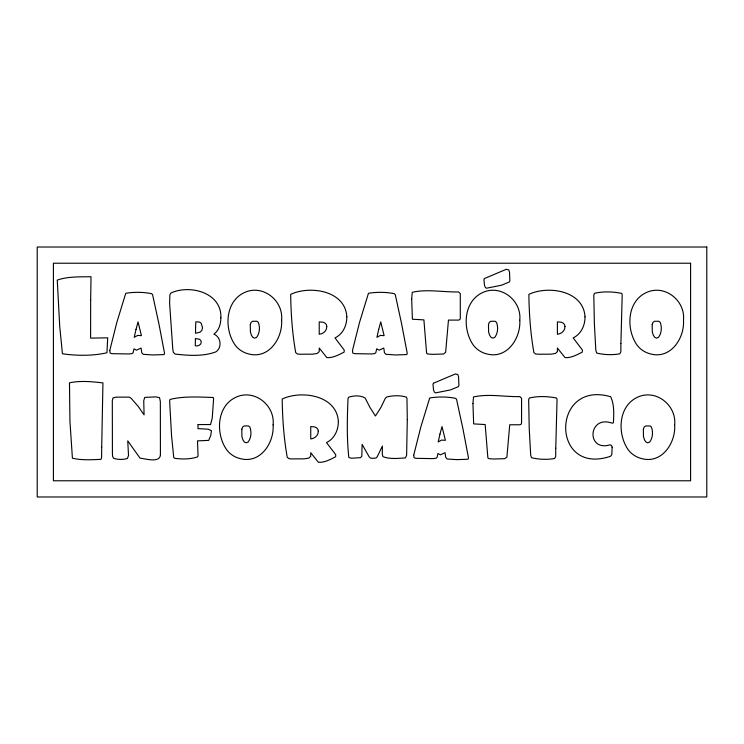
<?xml version="1.0" encoding="UTF-8"?>
<svg xmlns="http://www.w3.org/2000/svg" width="744" height="744" viewBox="0 0 744 744"><rect width="100%" height="100%" fill="white"/><g stroke="black" fill="none" stroke-linecap="round" stroke-linejoin="round"><path stroke-width="1.12" d="M407.293 419.588L406.615 455.3L405.378 457.941C398.003 458.313 389.949 459.42 382.965 456.649L382.286 454.286L382.397 446.056L377.217 456.76L376.092 457.997L373.051 458.341L370.512 458.109L369.108 456.76L362.123 444.373L361.835 456.202L360.542 457.662L351.419 458.23L348.824 457.495C346.704 438.039 347.188 418.044 348.034 398.403L348.769 397.166C353.874 395.492 360.505 395.157 365.164 398.068L369.945 407.414L375.413 415.98L380.872 407.526L385.327 398.291L386.964 396.887C393.241 395.455 400.356 395.176 406.438 397.166L406.959 398.403L407.293 419.588M90.656 300.102L90.601 338.12L107.703 337.813L106.941 352.768C92.767 356.013 76.855 355.837 62.44 353.781L59.734 326.514L57.26 280.107C67.844 276.349 79.896 276.945 91.028 276.722L90.656 300.102M555.759 448.26L555.703 456.537L554.633 458.509C547.166 459.839 538.833 459.494 531.532 457.718L530.686 455.068L529.226 428.432L528.659 399.649L529.328 398.012C537.996 395.938 547.872 396.254 556.605 398.068L557.051 399.528L555.759 448.26M620.896 343.589L620.84 351.866L619.771 353.837C612.312 355.167 603.97 354.823 596.679 353.047L595.832 350.405L594.372 323.761L593.805 294.977L594.465 293.341C603.142 291.267 613.01 291.592 621.742 293.396L622.198 294.866L620.896 343.589M101.705 447.246L101.593 457.662L100.914 459.355C91.503 459.764 81.505 460.397 72.41 458.174L69.936 421.216L69.48 382.807C80.333 380.51 91.996 381.626 102.942 382.918L101.705 447.246M195.579 327.537L195.523 333.275L200.192 332.094L201.866 330.392L202.508 327.648L201.261 323.417L199.69 322.115L195.858 321.789L195.579 327.537M411.683 298.809L412.39 319.223L423.903 319.873L426.61 353.279L427.735 354.005L432.469 354.349L443.508 354.005L445.647 352.321L448.465 320.097L458.602 320.097L459.848 319.594L460.294 318.293L460.294 293.62L458.602 291.936C443.368 292.299 427.056 288.867 412.25 292.299L411.683 298.809M472.952 403.471L473.658 423.894L485.172 424.545L487.878 457.941L489.003 458.676L493.737 459.011L504.776 458.676L506.915 456.983L509.733 424.768L519.87 424.768L521.116 424.257L521.563 422.964L521.563 398.291L519.87 396.599C504.637 396.971 488.324 393.539 473.519 396.971L472.952 403.471M612.145 447.191L611.81 454.621L610.461 456.314C550.56 476.439 550.886 379.505 610.684 396.719C614.414 404.615 613.856 414.287 613.419 422.769L612.145 423.187C588.076 414.51 585.965 452.082 610.117 444.819L611.475 445.498L612.145 447.191M195.412 338.576L195.291 345.783A6.11 6.11 0 0 0 199.466 345.104L200.759 343.923L201.261 342.063L200.703 340.259L199.29 339.19L195.412 338.576M198.062 424.545L197.951 428.6L208.255 429.214L211.463 430.739L210.785 435.361L208.729 440.374L197.495 440.876L198.062 455.97L197.569 456.872C190.259 459.364 181.973 459.383 174.403 458.23L173.724 457.328L171.585 436.142L169.781 403.927L169.669 400.095L170.348 399.351C184.224 396.041 199.113 397.008 213.184 397.501L213.602 398.858L212.254 418.063L210.561 424.564L198.062 424.545M160.416 454.621C160.295 463.41 145.024 458.667 140.021 458.109L127.745 440.876L128.526 455.523L127.345 458.564C122.918 459.699 117.859 459.829 113.544 458.23L112.586 456.37L112.418 453.608L112.307 400.663L112.986 397.901L115.915 397.166L129.261 397.11L131.232 398.403L138.161 406.345L144.076 414.854L143.741 400.663L144.755 397.389L155.794 396.887L159.514 397.622L160.351 401.555L160.416 454.621M273.113 424.88C274.322 442.55 260.642 463.707 240.823 458.76A24.106 24.106 0 0 1 226.985 450.222C215.63 434.589 216.262 406.717 235.485 397.445C253.927 388.349 275.178 405.043 273.113 424.88M281.595 320.208C282.804 337.878 269.123 359.045 249.305 354.088A24.106 24.106 0 0 1 235.467 345.56C224.121 329.918 224.744 302.045 243.967 292.773C262.409 283.687 283.659 300.371 281.595 320.208M519.777 320.208C520.986 337.878 507.315 359.045 487.487 354.088A24.106 24.106 0 0 1 473.649 345.56C462.303 329.918 462.935 302.045 482.159 292.773C500.6 283.687 521.851 300.371 519.777 320.208M674.669 424.88C675.878 442.55 662.207 463.707 642.379 458.76A24.106 24.106 0 0 1 628.541 450.222C617.195 434.589 617.827 406.717 637.041 397.445C655.492 388.349 676.733 405.043 674.669 424.88M683.485 320.208C684.694 337.878 671.014 359.045 651.195 354.088A24.106 24.106 0 0 1 637.357 345.56C626.002 329.918 626.634 302.045 645.857 292.773C664.299 283.687 685.549 300.371 683.485 320.208M241.819 429.204L241.902 436.57L242.925 439.862L244.413 442.057L246.19 442.792L248.115 442.048C251.249 437.9 251.704 431.846 249.854 427.075L248.487 425.94L244.078 425.94L242.581 427.075L241.819 429.204M250.309 324.533L250.393 331.898L251.407 335.191L252.895 337.395L254.671 338.12L256.596 337.376C259.73 333.228 260.186 327.174 258.335 322.403L256.968 321.269L252.56 321.269L251.063 322.403L250.309 324.533M488.492 324.533L488.576 331.898L489.589 335.191L491.087 337.395L492.854 338.12L494.788 337.376C497.922 333.228 498.368 327.174 496.518 322.403L495.151 321.269L490.742 321.269L489.254 322.403L488.492 324.533M643.383 429.204L643.467 436.57L644.481 439.862L645.969 442.057L647.745 442.792L649.679 442.048C652.814 437.9 653.26 431.846 651.409 427.075L650.042 425.94L645.634 425.94L644.146 427.075L643.383 429.204M652.2 324.533L652.283 331.898L653.297 335.191L654.785 337.395L656.561 338.12L658.486 337.376C661.621 333.228 662.076 327.174 660.226 322.403L658.859 321.269L654.45 321.269L652.953 322.403L652.2 324.533M220.866 317.846C220.866 323.947 219.034 330.429 213.881 334.177C221.061 336.846 222.307 347.885 215.769 351.921C203.066 356.646 188.306 355.576 175.017 354.06L173.268 352.2L172.766 348.936L169.604 303.143L169.892 294.689L171.073 292.95C190.101 284.236 221.963 292.662 220.866 317.846M346.825 316.832C346.909 325.333 342.975 334.14 334.995 337.897L344.23 350.061L344.137 352.107C338.948 354.711 332.791 358.152 326.858 357.613L319.223 348.034L319.223 351.642L317.251 353.447L312.629 354.172L300.018 354.228L297.479 354.005L295.731 352.656C292.308 333.572 290.923 313.587 290.69 294.354C310.053 285.231 345.402 290.606 346.825 316.832M338.343 421.504C338.418 430.004 334.484 438.811 326.514 442.568L335.749 454.733L335.646 456.779C330.466 459.383 324.31 462.824 318.376 462.284L310.741 452.705L310.741 456.314L308.769 458.109L304.147 458.843L291.527 458.899L288.998 458.676L287.249 457.328C283.827 438.244 282.441 418.258 282.209 399.026C301.571 389.903 336.911 395.278 338.343 421.504M585.007 316.832C585.091 325.333 581.157 334.14 573.178 337.897L582.422 350.061L582.32 352.107C577.13 354.711 570.983 358.152 565.04 357.613L557.405 348.034L557.405 351.642L555.433 353.447L550.82 354.172L538.2 354.228L535.661 354.005L533.922 352.656C530.5 333.572 529.105 313.587 528.882 294.354C548.244 285.231 583.584 290.606 585.007 316.832M109.768 350.517L110.112 353.047L112.019 353.67L129.037 353.949L131.967 353.614L133.092 352.768L133.994 348.824L136.468 350.173L141.09 348.034L141.76 352.768L143.341 354.349L153.087 354.962L164.099 354.572L164.517 353.214L158.946 323.984L152.576 294.633L151.618 293.675C143.229 291.992 134.208 291.936 125.764 293.285L116.836 322.375L109.768 350.517M352.47 350.517L352.805 353.047L354.721 353.67L371.73 353.949L374.66 353.614L375.785 352.768L376.687 348.824L379.161 350.173L383.783 348.034L384.462 352.768L386.034 354.349L395.78 354.962L406.791 354.572L407.219 353.214L401.639 323.984L395.278 294.633L394.32 293.675C385.922 291.992 376.901 291.936 368.466 293.285L359.538 322.375L352.47 350.517M413.729 455.189L414.073 457.718L415.989 458.341L432.999 458.62L435.928 458.285L437.053 457.439L437.956 453.496L440.429 454.844L445.052 452.705L445.73 457.439L447.302 459.011L457.048 459.634L468.06 459.243L468.488 457.886L462.908 428.656L456.537 399.305L455.588 398.347C447.191 396.664 438.17 396.608 429.725 397.956L420.797 427.047L413.729 455.189M326.774 326.514C326.96 330.81 323.231 333.842 319.223 334.288L319.223 321.901L322.998 322.199L324.97 323.082L326.318 324.533L326.774 326.514M318.283 431.185C318.478 435.482 314.74 438.514 310.741 438.96L310.741 426.572L314.517 426.861L316.488 427.754L317.837 429.204L318.283 431.185M564.956 326.514C565.152 330.81 561.413 333.842 557.405 334.288L557.405 321.901L561.181 322.199L563.152 323.082L564.501 324.533L564.956 326.514M136.022 329.387L134.218 337.33L137.649 335.423L141.425 335.646L138.049 321.901L136.022 329.387M378.715 329.387L376.91 337.33L380.351 335.423L384.118 335.646L380.742 321.901L378.715 329.387M439.983 434.059L438.179 442.001L441.611 440.085L445.386 440.318L442.01 426.572L439.983 434.059M433.445 383.225L432.989 384.323L433.557 390.07L434.403 392.097L435.584 392.888L450.511 389.903L458.285 386.685L458.909 385.559L458.564 376.836L457.83 374.595L455.356 373.962L433.445 383.225M484.391 278.554L483.944 279.651L484.502 285.398L485.348 287.426L486.529 288.216L501.465 285.231L509.231 282.023L509.854 280.888L509.519 272.164L508.784 269.923L506.301 269.291L484.391 278.554M706.8 247.017L37.2 247.017L37.2 496.983L706.8 496.983L706.8 247.017M690.581 263.227L53.419 263.227L53.419 480.773L690.581 480.773L690.581 263.227"/></g></svg>
